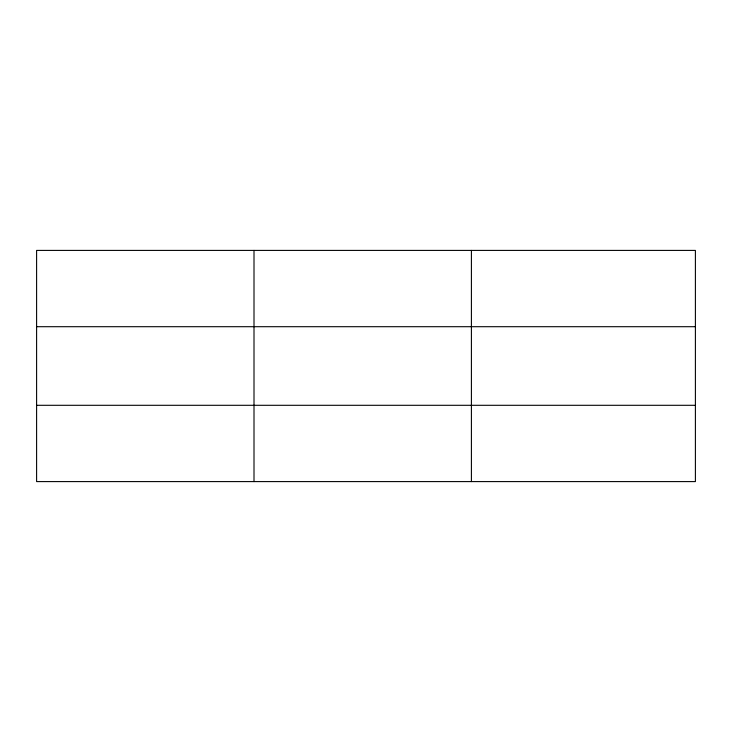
<?xml version="1.0" encoding="UTF-8"?>
<svg xmlns="http://www.w3.org/2000/svg" width="732" height="732" viewBox="0 0 732 732"><rect width="100%" height="100%" fill="white"/><g stroke="black" fill="none" stroke-linecap="round" stroke-linejoin="round"><path stroke-width="1.1" d="M254.004 250.408L254.004 481.592M471.408 250.408L471.408 481.592M695.4 405.299L695.4 481.592L36.6 481.592L36.6 250.408L695.4 250.408L695.4 405.299L36.6 405.299M36.6 326.701L695.4 326.701"/></g></svg>
